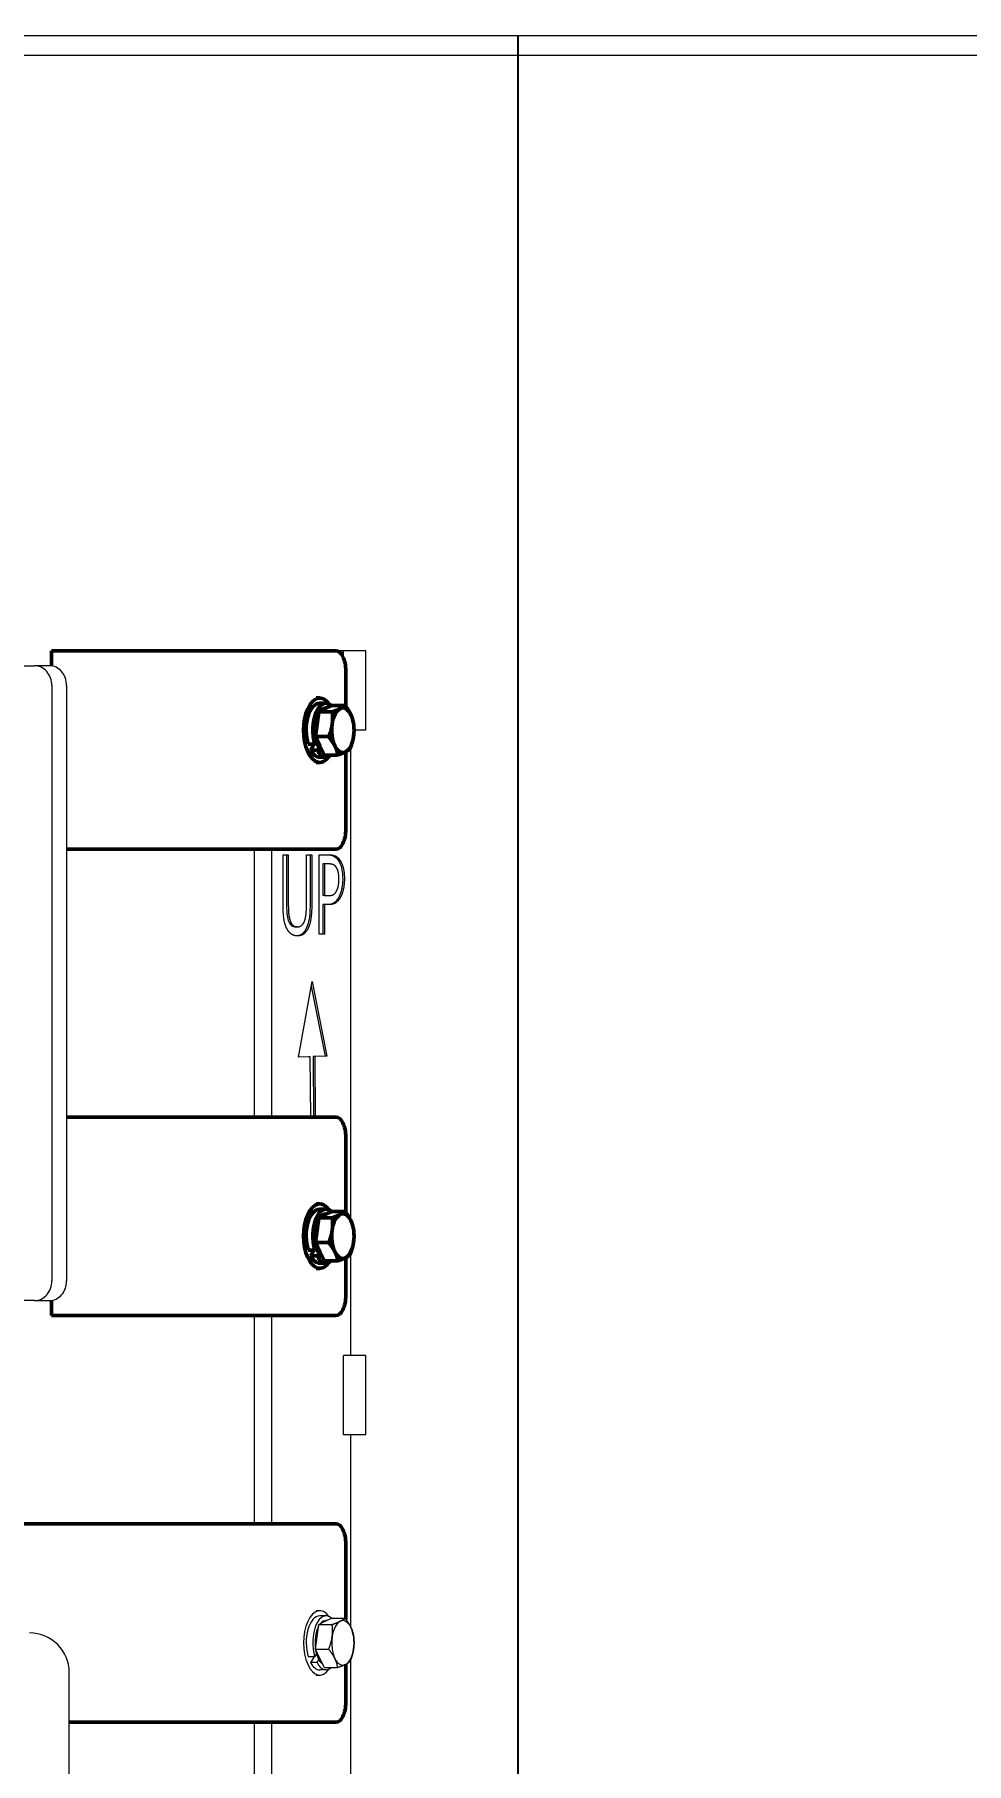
# Model space of a CAD drawing. Header units: inches. Extents: x 17 to 469, y 7 to 301.
# Drawn here: x 353.71 to 365.45, y 94.71 to 116.49 of the extents above; entities that cross this region are included whole.
import ezdxf

# ---------------------------------------------------------------- set-up
doc = ezdxf.new("R2010")
doc.units = ezdxf.units.IN
doc.header["$LTSCALE"] = 14
doc.header["$MEASUREMENT"] = 0
doc.layers.add('Dimension (ANSI)', color=7, linetype='Continuous', lineweight=25)
doc.layers.add('Visible (ANSI)', color=7, linetype='Continuous', lineweight=50)
doc.styles.add('MEMCOR Medium', font='arial.ttf')
doc.dimstyles.new('Default (ANSI)', dxfattribs={"dimscale": 14, "dimtxt": 0.15, "dimasz": 0.098425, "dimexe": 0.125, "dimexo": 0.0625, "dimgap": 0.031496, "dimtad": 0, "dimtih": 1, "dimtoh": 1, "dimdec": 4, "dimrnd": 1e-08, "dimzin": 3, "dimdsep": 46, "dimlunit": 5, "dimtxsty": 'MEMCOR Medium', "dimcen": 0.09, "dimdle": 0.393701, "dimclrd": 256, "dimclre": 256, "dimclrt": 256, "dimadec": 0, "dimazin": 1, "dimtfac": 0.8, "dimtofl": 0, "dimtmove": 0, "dimatfit": 3, "dimfxl": 1, "dimfrac": 1, "dimtolj": 1, "dimtzin": 4, "dimlwd": -1, "dimlwe": -1, "dimarcsym": 0})

# ---------------------------------------------------------------- blocks, each defined once
blk = doc.blocks.new('*D28')
at = {"layer": 'Defpoints', "color": 0, "transparency": 16777216}
for p in [(299.504, 132.744), (359.226, 132.744), (339.567, 40.229)]:
    blk.add_point(p, dxfattribs=at)
at = {"layer": 'Dimension (ANSI)', "transparency": 16777216}
for p, q in [((358.351, 132.744), (297.754, 132.744)), ((299.504, 131.366), (299.504, 93.646)), ((299.504, 41.607), (299.504, 79.328)), ((338.692, 40.229), (297.754, 40.229))]:
    blk.add_line(p, q, dxfattribs=at)
for points in [[(299.275, 131.366), (299.734, 131.366), (299.504, 132.744)], [(299.275, 41.607), (299.734, 41.607), (299.504, 40.229)]]:
    blk.add_solid(points, dxfattribs=at)
at = {"layer": 'Dimension (ANSI)', "transparency": 16777216, "char_height": 2.1, "attachment_point": 5, "style": 'MEMCOR Medium'}
for s, insert in [('\\A1; \\fArial|b0|i0;92{\\H0.8x;\\S1#2;} in', (299.504, 88.633)), ('\\A1;[2349.9 mm]{\\P\\fArial|b0|i0;SHIPPING HEIGHT\\P\\fArial|b0|i0;REF.}', (299.504, 81.474))]:
    blk.add_mtext(s, dxfattribs=dict(at, insert=insert))

msp = doc.modelspace()

# ---------------------------------------------------------------- linework, layer by layer
at = {"layer": 'Visible (ANSI)', "linetype": 'Continuous', "lineweight": 18}
for p, q in [((373.200873, 116.479368), (338.333585, 116.479368)), ((359.799321, 116.229368), (359.799299, 116.479368)), ((359.799321, 116.479368), (359.799321, 51.479368)), ((359.799321, 116.479368), (359.799321, 116.229368)), ((359.799326, 51.479368), (359.799326, 116.479368)), ((359.802937, 116.479368), (359.802937, 51.479368)), ((359.802942, 51.479368), (359.802942, 116.479368)), ((359.802964, 116.479368), (359.802942, 116.229368)), ((359.802942, 116.229368), (359.802942, 116.479368)), ((359.799321, 116.229368), (339.054446, 116.229368)), ((373.200873, 116.229368), (359.802942, 116.229368)), ((357.603772, 108.729368), (357.508034, 108.729368)), ((357.88414, 108.729368), (357.603772, 108.729368)), ((357.603772, 108.640106), (357.603772, 108.729368)), ((357.88414, 107.729368), (357.88414, 108.729368)), ((342.020148, 108.541868), (353.711491, 108.541868)), ((353.898991, 108.541868), (353.711491, 108.541868)), ((353.927998, 108.291868), (353.927998, 100.791868)), ((354.115498, 108.291868), (354.115498, 100.791868)), ((357.88414, 107.729368), (357.736538, 107.729368)), ((357.697522, 101.548704), (357.697522, 107.523028)), ((356.481016, 102.854368), (356.481016, 106.229368)), ((356.697522, 106.229368), (356.697522, 102.854368)), ((356.842092, 105.535211), (356.842092, 106.159198)), ((356.842092, 106.159198), (356.908542, 106.159198)), ((356.886891, 106.159198), (356.886891, 105.535211)), ((356.908542, 106.159198), (356.908542, 105.535211)), ((357.137472, 105.53197), (357.137472, 106.159198)), ((357.137472, 106.159198), (357.203923, 106.159198)), ((357.182272, 106.159198), (357.182272, 105.535211)), ((357.203923, 106.159198), (357.203923, 105.535211)), ((357.299142, 105.159198), (357.299142, 106.159198)), ((357.299142, 106.159198), (357.42475, 106.159198)), ((357.365592, 106.044125), (357.343942, 106.044125)), ((357.343942, 106.044125), (357.343942, 105.645422)), ((357.365592, 106.044125), (357.365592, 105.645422)), ((357.420698, 106.044125), (357.365592, 106.044125)), ((357.365592, 105.645422), (357.343942, 105.645422)), ((357.365592, 105.53197), (357.343942, 105.53197)), ((357.343942, 105.53197), (357.343942, 105.159198)), ((357.365592, 105.645422), (357.410973, 105.645422)), ((357.421913, 105.53197), (357.365592, 105.53197)), ((357.365592, 105.53197), (357.365592, 105.159198)), ((357.022805, 105.251581), (357.001154, 105.251581)), ((357.365592, 105.159198), (357.299142, 105.159198)), ((357.037817, 103.609825), (357.207963, 104.562029)), ((357.197647, 104.504295), (357.371041, 103.621101)), ((357.207963, 104.562029), (357.392691, 103.621101)), ((357.185903, 103.615326), (357.037817, 103.609825)), ((357.164253, 103.615326), (357.037962, 103.610635)), ((357.185903, 103.615326), (357.164253, 103.615326)), ((357.190995, 102.854368), (357.185903, 103.615326)), ((357.371041, 103.621101), (357.220897, 103.616908)), ((357.220897, 103.616908), (357.226665, 102.854368)), ((357.242548, 103.616908), (357.220897, 103.616908)), ((357.392691, 103.621101), (357.242548, 103.616908)), ((357.242548, 103.616908), (357.248315, 102.854368)), ((357.392691, 103.621101), (357.371041, 103.621101)), ((357.697522, 99.849368), (357.697522, 101.148028)), ((353.711491, 100.541868), (350.711437, 100.541868)), ((353.711491, 100.541868), (353.898991, 100.541868)), ((356.481016, 97.729368), (356.481016, 100.354368)), ((356.697522, 100.354368), (356.697522, 97.729368)), ((357.88414, 99.849368), (357.603772, 99.849368)), ((357.603772, 98.849368), (357.603772, 99.849368)), ((357.88414, 98.849368), (357.88414, 99.849368)), ((357.88414, 98.849368), (357.603772, 98.849368)), ((357.697522, 96.423704), (357.697522, 98.849368)), ((357.258034, 96.635368), (357.304184, 96.635368)), ((357.38559, 96.569368), (357.304184, 96.569368)), ((357.372629, 96.501707), (357.451247, 96.541676)), ((357.389666, 96.510368), (357.38559, 96.510368)), ((357.451247, 96.541676), (357.618305, 96.541676)), ((357.25001, 96.149429), (357.272011, 96.305583)), ((357.272011, 96.305583), (357.294012, 96.461737)), ((357.294012, 96.461737), (357.372629, 96.501707)), ((357.294012, 96.461737), (357.46107, 96.461737)), ((357.263458, 96.090458), (357.240346, 96.052685)), ((357.25001, 96.149429), (357.417068, 96.149429)), ((357.306626, 96.033244), (357.25001, 96.149429)), ((357.267811, 96.076158), (357.254708, 96.076158)), ((354.148991, 80.354368), (354.148991, 95.854368)), ((357.240346, 96.052685), (357.15894, 96.052685)), ((357.233216, 96.052685), (357.18868, 95.979897)), ((357.270087, 95.979897), (357.18868, 95.979897)), ((357.270087, 95.979897), (357.293198, 96.01767)), ((357.38559, 95.889368), (357.304184, 95.889368)), ((357.363242, 95.91706), (357.306626, 96.033244)), ((357.363242, 95.91706), (357.5303, 95.91706)), ((357.697522, 90.969368), (357.697522, 96.023028)), ((357.258034, 95.823368), (357.304184, 95.823368)), ((356.481016, 81.479368), (356.481016, 95.229368)), ((356.697522, 95.229368), (356.697522, 81.479368))]:
    msp.add_line(p, q, dxfattribs=at)
at = {"layer": 'Visible (ANSI)'}
for p, q in [((353.924847, 108.729368), (353.924847, 108.540079)), ((355.20947, 108.729368), (353.924847, 108.729368)), ((355.20947, 108.729368), (355.807106, 108.729368)), ((357.508034, 108.729368), (355.807106, 108.729368)), ((357.633034, 108.02361), (357.633034, 108.479368)), ((357.258034, 108.135368), (357.304184, 108.135368)), ((357.38559, 108.069368), (357.304184, 108.069368)), ((357.272011, 107.805583), (357.294012, 107.961737)), ((357.294012, 107.961737), (357.372629, 108.001707)), ((357.294012, 107.961737), (357.46107, 107.961737)), ((357.372629, 108.001707), (357.451247, 108.041676)), ((357.389666, 108.010368), (357.38559, 108.010368)), ((357.451247, 108.041676), (357.618305, 108.041676)), ((357.25001, 107.649429), (357.272011, 107.805583)), ((357.25001, 107.649429), (357.417068, 107.649429)), ((357.306626, 107.533244), (357.25001, 107.649429)), ((357.240346, 107.552685), (357.15894, 107.552685)), ((357.233216, 107.552685), (357.18868, 107.479897)), ((357.270087, 107.479897), (357.18868, 107.479897)), ((357.263458, 107.590458), (357.240346, 107.552685)), ((357.267811, 107.576158), (357.254708, 107.576158)), ((357.270087, 107.479897), (357.293198, 107.51767)), ((357.363242, 107.41706), (357.306626, 107.533244)), ((357.363242, 107.41706), (357.5303, 107.41706)), ((357.633034, 106.479368), (357.633034, 107.458251)), ((357.258034, 107.323368), (357.304184, 107.323368)), ((357.38559, 107.389368), (357.304184, 107.389368)), ((354.115498, 106.229368), (355.20947, 106.229368)), ((355.807106, 106.229368), (355.20947, 106.229368)), ((355.807106, 106.229368), (357.508034, 106.229368)), ((355.20947, 102.854368), (354.115498, 102.854368)), ((355.20947, 102.854368), (355.807106, 102.854368)), ((357.508034, 102.854368), (355.807106, 102.854368)), ((357.633034, 101.64861), (357.633034, 102.604368)), ((357.258034, 101.760368), (357.304184, 101.760368)), ((357.272011, 101.430583), (357.294012, 101.586737)), ((357.294012, 101.586737), (357.372629, 101.626707)), ((357.294012, 101.586737), (357.46107, 101.586737)), ((357.38559, 101.694368), (357.304184, 101.694368)), ((357.372629, 101.626707), (357.451247, 101.666676)), ((357.389666, 101.635368), (357.38559, 101.635368)), ((357.451247, 101.666676), (357.618305, 101.666676)), ((357.25001, 101.274429), (357.272011, 101.430583)), ((357.240346, 101.177685), (357.15894, 101.177685)), ((357.233216, 101.177685), (357.18868, 101.104897)), ((357.270087, 101.104897), (357.18868, 101.104897)), ((357.263458, 101.215458), (357.240346, 101.177685)), ((357.25001, 101.274429), (357.417068, 101.274429)), ((357.306626, 101.158244), (357.25001, 101.274429)), ((357.267811, 101.201158), (357.254708, 101.201158)), ((357.270087, 101.104897), (357.293198, 101.14267)), ((357.363242, 101.04206), (357.306626, 101.158244)), ((357.633034, 100.604368), (357.633034, 101.083251)), ((357.258034, 100.948368), (357.304184, 100.948368)), ((357.38559, 101.014368), (357.304184, 101.014368)), ((357.363242, 101.04206), (357.5303, 101.04206)), ((353.924847, 100.543657), (353.924847, 100.354368)), ((353.924847, 100.354368), (355.20947, 100.354368)), ((355.807106, 100.354368), (355.20947, 100.354368)), ((355.807106, 100.354368), (357.508034, 100.354368)), ((355.20947, 97.729368), (353.465853, 97.729368)), ((355.20947, 97.729368), (355.807106, 97.729368)), ((357.508034, 97.729368), (355.807106, 97.729368)), ((357.633034, 96.52361), (357.633034, 97.479368)), ((357.633034, 95.479368), (357.633034, 95.958251)), ((354.148991, 95.229368), (355.20947, 95.229368)), ((355.807106, 95.229368), (355.20947, 95.229368)), ((355.807106, 95.229368), (357.508034, 95.229368))]:
    msp.add_line(p, q, dxfattribs=at)
at = {"layer": 'Visible (ANSI)', "linetype": 'Continuous', "lineweight": 18}
msp.add_arc((353.648991, 95.854368), 0.5, 0, 90, dxfattribs=at)
at = {"layer": 'Visible (ANSI)'}
for centre, major_axis, start_param, end_param in [((357.508034, 108.479368), (0, 0.25), 4.71238898, 6.283185307), ((357.304184, 107.729368), (0, -0.406), 2.53151287, 6.893265091), ((357.304184, 107.729368), (0, 0.34), 0, 2.117244484), ((357.38559, 107.729368), (0, 0.34), 5.876794941, 8.400429791), ((357.38559, 107.729368), (0, 0.281), 0.744469658, 1.8477891), ((357.38559, 107.729368), (0, 0.281), 0, 0.525385983), ((357.596038, 107.729368), (0, 0.281), 0.248931828, 1.296129379), ((357.596038, 107.729368), (0, 0.281), 5.484919584, 6.532117135), ((357.596038, 107.729368), (0, 0.281), 4.437722032, 5.484919584), ((357.38559, 107.729368), (0, -0.281), 5.010649984, 5.959189183), ((357.596038, 107.729368), (0, -0.281), 4.437722032, 5.484919584), ((357.596038, 107.729368), (0, -0.281), 0.248931828, 1.296129379), ((357.304184, 107.729368), (0, -0.34), 5.536195897, 6.283185307), ((357.38559, 107.729368), (0, -0.34), 5.536195897, 6.689575673), ((357.596038, 107.729368), (0, -0.281), 5.484919584, 6.532117135), ((357.508034, 106.479368), (0, -0.25), 0, 1.570796327), ((357.508034, 102.604368), (0, 0.25), 4.71238898, 6.283185307), ((357.304184, 101.354368), (0, -0.406), 2.53151287, 6.893265091), ((357.304184, 101.354368), (0, 0.34), 0, 2.117244484), ((357.38559, 101.354368), (0, 0.34), 5.876794941, 8.400429791), ((357.38559, 101.354368), (0, 0.281), 0.744469658, 1.8477891), ((357.38559, 101.354368), (0, 0.281), 0, 0.525385983), ((357.596038, 101.354368), (0, 0.281), 0.248931828, 1.296129379), ((357.596038, 101.354368), (0, 0.281), 5.484919584, 6.532117135), ((357.596038, 101.354368), (0, 0.281), 4.437722032, 5.484919584), ((357.596038, 101.354368), (0, -0.281), 4.437722032, 5.484919584), ((357.304184, 101.354368), (0, -0.34), 5.536195897, 6.283185307), ((357.38559, 101.354368), (0, -0.281), 5.010649984, 5.959189183), ((357.38559, 101.354368), (0, -0.34), 5.536195897, 6.689575673), ((357.596038, 101.354368), (0, -0.281), 5.484919584, 6.532117135), ((357.596038, 101.354368), (0, -0.281), 0.248931828, 1.296129379), ((357.508034, 100.604368), (0, -0.25), 0, 1.570796327), ((357.508034, 97.479368), (0, 0.25), 4.71238898, 6.283185307), ((357.508034, 95.479368), (0, -0.25), 0, 1.570796327)]:
    msp.add_ellipse(centre, major_axis=major_axis, ratio=0.5, start_param=start_param, end_param=end_param, dxfattribs=at)
at = {"layer": 'Visible (ANSI)', "linetype": 'Continuous', "lineweight": 18}
for centre, major_axis, ratio, start_param, end_param in [((353.711491, 108.291868), (0, 0.25), 0.866025404, 4.71238898, 6.283185307), ((353.898991, 108.291868), (0, 0.25), 0.866025404, 4.71238898, 6.283185307), ((353.711491, 100.791868), (0, -0.25), 0.866025404, 0, 1.570796327), ((353.898991, 100.791868), (0, -0.25), 0.866025404, 0, 1.570796327), ((357.304184, 96.229368), (0, -0.406), 0.5, 2.53151287, 6.893265091), ((357.304184, 96.229368), (0, 0.34), 0.5, 0, 2.117244484), ((357.38559, 96.229368), (0, 0.34), 0.5, 5.876794941, 8.400429791), ((357.38559, 96.229368), (0, 0.281), 0.5, 0, 0.525385983), ((357.596038, 96.229368), (0, 0.281), 0.5, 5.484919584, 6.532117135), ((357.38559, 96.229368), (0, 0.281), 0.5, 0.744469658, 1.8477891), ((357.596038, 96.229368), (0, -0.281), 0.5, 4.437722032, 5.484919584), ((357.596038, 96.229368), (0, 0.281), 0.5, 0.248931828, 1.296129379), ((357.596038, 96.229368), (0, 0.281), 0.5, 4.437722032, 5.484919584), ((357.38559, 96.229368), (0, -0.281), 0.5, 5.010649984, 5.959189183), ((357.596038, 96.229368), (0, -0.281), 0.5, 0.248931828, 1.296129379), ((357.304184, 96.229368), (0, -0.34), 0.5, 5.536195897, 6.283185307), ((357.38559, 96.229368), (0, -0.34), 0.5, 5.536195897, 6.689575673), ((357.596038, 96.229368), (0, -0.281), 0.5, 5.484919584, 6.532117135)]:
    msp.add_ellipse(centre, major_axis=major_axis, ratio=ratio, start_param=start_param, end_param=end_param, dxfattribs=at)
at = {"layer": 'Visible (ANSI)'}
for points in [[(357.460804, 107.805583), (357.471015, 107.878054), (357.46107, 107.961737)], [(357.46107, 107.961737), (357.524937, 107.983157), (357.561423, 108.001707)], [(357.561423, 108.001707), (357.597909, 108.020257), (357.618305, 108.041676)], [(357.618305, 108.041676), (357.670381, 107.979413), (357.696656, 107.925492)], [(357.696656, 107.925492), (357.722932, 107.871571), (357.731537, 107.809308)], [(357.417068, 107.649429), (357.450594, 107.733111), (357.460804, 107.805583)], [(357.495419, 107.533244), (357.469144, 107.587166), (357.417068, 107.649429)], [(357.731271, 107.653153), (357.72106, 107.580682), (357.687535, 107.496999)], [(357.731537, 107.809308), (357.741482, 107.725625), (357.731271, 107.653153)], [(357.5303, 107.41706), (357.521695, 107.479323), (357.495419, 107.533244)], [(357.630653, 107.45703), (357.594166, 107.43848), (357.5303, 107.41706)], [(357.687535, 107.496999), (357.667139, 107.47558), (357.630653, 107.45703)], [(357.460804, 101.430583), (357.471015, 101.503054), (357.46107, 101.586737)], [(357.46107, 101.586737), (357.524937, 101.608157), (357.561423, 101.626707)], [(357.561423, 101.626707), (357.597909, 101.645257), (357.618305, 101.666676)], [(357.618305, 101.666676), (357.670381, 101.604413), (357.696656, 101.550492)], [(357.696656, 101.550492), (357.722932, 101.496571), (357.731537, 101.434308)], [(357.417068, 101.274429), (357.450594, 101.358111), (357.460804, 101.430583)], [(357.731537, 101.434308), (357.741482, 101.350625), (357.731271, 101.278153)], [(357.495419, 101.158244), (357.469144, 101.212166), (357.417068, 101.274429)], [(357.5303, 101.04206), (357.521695, 101.104323), (357.495419, 101.158244)], [(357.630653, 101.08203), (357.594166, 101.06348), (357.5303, 101.04206)], [(357.687535, 101.121999), (357.667139, 101.10058), (357.630653, 101.08203)], [(357.731271, 101.278153), (357.72106, 101.205682), (357.687535, 101.121999)]]:
    msp.add_rational_spline(points, [1, 1.0379548493, 1], degree=2, dxfattribs=at)
at = {"layer": 'Visible (ANSI)', "linetype": 'Continuous', "lineweight": 18}
for points, knots in [([(357.403099, 106.159198), (357.423286, 106.159198), (357.454055, 106.156966), (357.500256, 106.134031), (357.518005, 106.118994), (357.533974, 106.0968)], [-0.7255066345, -0.7255066345, -0.7255066345, -0.7255066345, -0.2963664951, -0.2963664951, 0, 0, 0, 0]), ([(357.533974, 106.0968), (357.544932, 106.081872), (357.554694, 106.064284), (357.569787, 106.027455), (357.577561, 106.004895), (357.590796, 105.938466), (357.593537, 105.897874), (357.593537, 105.85774)], [-0.8444770711, -0.8444770711, -0.8444770711, -0.8444770711, -0.5445297246, -0.5445297246, -0.3058237555, -0.3058237555, 0, 0, 0, 0]), ([(357.593537, 105.85774), (357.593537, 105.834056), (357.592381, 105.810586), (357.586839, 105.757937), (357.58238, 105.735524), (357.571996, 105.689162), (357.562338, 105.660328), (357.549776, 105.635698)], [-0.4807015504, -0.4807015504, -0.4807015504, -0.4807015504, -0.3871149581, -0.3871149581, -0.2680978808, -0.2680978808, 0, 0, 0, 0]), ([(356.886891, 105.535211), (356.886891, 105.469552), (356.889802, 105.433595), (356.89467, 105.385776), (356.900124, 105.358422), (356.908366, 105.333429)], [-0.371862003, -0.371862003, -0.371862003, -0.371862003, -0.2281453177, -0.2281453177, 0, 0, 0, 0]), ([(357.182272, 105.535211), (357.182272, 105.495264), (357.181119, 105.454128), (357.173893, 105.361683), (357.16779, 105.330964), (357.157668, 105.284584), (357.14754, 105.255482), (357.13446, 105.230511)], [-0.467674705, -0.467674705, -0.467674705, -0.467674705, -0.3856132751, -0.3856132751, -0.275578199, -0.275578199, 0, 0, 0, 0]), ([(357.549776, 105.635698), (357.541165, 105.618745), (357.531768, 105.603771), (357.511219, 105.577693), (357.500266, 105.566927), (357.476237, 105.548869), (357.449744, 105.53197), (357.400263, 105.53197)], [-2.121990443, -2.121990443, -2.121990443, -2.121990443, -1.442842816, -1.442842816, -0.754099623, -0.754099623, 0, 0, 0, 0]), ([(356.908366, 105.333429), (356.913042, 105.319261), (356.918652, 105.306783), (356.933414, 105.28286), (356.941542, 105.274848), (356.964304, 105.256157), (356.9831, 105.251581), (357.001154, 105.251581)], [-0.4545311978, -0.4545311978, -0.4545311978, -0.4545311978, -0.3744036195, -0.3744036195, -0.2751501522, -0.2751501522, 0, 0, 0, 0]), ([(357.13446, 105.230511), (357.126582, 105.215022), (357.117986, 105.201334), (357.099266, 105.177831), (357.089356, 105.16829), (357.067173, 105.152364), (357.046471, 105.140605), (357.012249, 105.138468)], [-1.621814164, -1.621814164, -1.621814164, -1.621814164, -1.122952591, -1.122952591, -0.623679835, -0.623679835, -0.058634828, -0.058634828, -0.058634828, -0.058634828])]:
    msp.add_open_spline(points, degree=3, knots=knots, dxfattribs=at)
for points in [[(357.42475, 106.159198), (357.46932, 106.159198), (357.531719, 106.130025), (357.555625, 106.0968)], [(357.555625, 106.0968), (357.583583, 106.058712), (357.615187, 105.941208), (357.615187, 105.85774)], [(357.509839, 106.006038), (357.494036, 106.027108), (357.451897, 106.044125), (357.420698, 106.044125)], [(357.5459, 105.853688), (357.5459, 105.905552), (357.528072, 105.981727), (357.509839, 106.006038)], [(357.410973, 105.645422), (357.451492, 105.645422), (357.50133, 105.671354), (357.517537, 105.70539)], [(357.517537, 105.70539), (357.532529, 105.735373), (357.5459, 105.805876), (357.5459, 105.853688)], [(357.615187, 105.85774), (357.615187, 105.79291), (357.592092, 105.676216), (357.571427, 105.635698)], [(356.889904, 105.230511), (356.863566, 105.282375), (356.842092, 105.428242), (356.842092, 105.535211)], [(356.908542, 105.535211), (356.908542, 105.465519), (356.917456, 105.371516), (356.930017, 105.333429)], [(357.115998, 105.333429), (357.128558, 105.371516), (357.137472, 105.464709), (357.137472, 105.53197)], [(357.203923, 105.535211), (357.203923, 105.430673), (357.182853, 105.281565), (357.156111, 105.230511)], [(357.571427, 105.635698), (357.545495, 105.584644), (357.475398, 105.53197), (357.421913, 105.53197)], [(357.022805, 105.138129), (356.978639, 105.138129), (356.912999, 105.18432), (356.889904, 105.230511)], [(356.930017, 105.333429), (356.943388, 105.29291), (356.989579, 105.251581), (357.022805, 105.251581)], [(357.022805, 105.251581), (357.054004, 105.251581), (357.102626, 105.29291), (357.115998, 105.333429)], [(357.156111, 105.230511), (357.132205, 105.18351), (357.068996, 105.138129), (357.022805, 105.138129)]]:
    msp.add_open_spline(points, degree=2, dxfattribs=at)
for points in [[(357.561423, 96.501707), (357.597909, 96.520257), (357.618305, 96.541676)], [(357.618305, 96.541676), (357.670381, 96.479413), (357.696656, 96.425492)], [(357.417068, 96.149429), (357.450594, 96.233111), (357.460804, 96.305583)], [(357.460804, 96.305583), (357.471015, 96.378054), (357.46107, 96.461737)], [(357.46107, 96.461737), (357.524937, 96.483157), (357.561423, 96.501707)], [(357.696656, 96.425492), (357.722932, 96.371571), (357.731537, 96.309308)], [(357.731537, 96.309308), (357.741482, 96.225625), (357.731271, 96.153153)], [(357.495419, 96.033244), (357.469144, 96.087166), (357.417068, 96.149429)], [(357.731271, 96.153153), (357.72106, 96.080682), (357.687535, 95.996999)], [(357.5303, 95.91706), (357.521695, 95.979323), (357.495419, 96.033244)], [(357.630653, 95.95703), (357.594166, 95.93848), (357.5303, 95.91706)], [(357.687535, 95.996999), (357.667139, 95.97558), (357.630653, 95.95703)]]:
    msp.add_rational_spline(points, [1, 1.0379548493, 1], degree=2, dxfattribs=at)

# ---------------------------------------------------------------- dimensions: what is measured, and where the dimension line sits
at = {"layer": 'Dimension (ANSI)'}
dim = msp.add_linear_dim(base=(299.504219, 132.744368), p1=(339.566564, 40.229368), p2=(359.226131, 132.744368), angle=90, text=' \\fArial|b0|i0;<> in\\X[2349.9 mm]{\\P\\fArial|b0|i0;SHIPPING HEIGHT\\P\\fArial|b0|i0;REF.}', dimstyle='Default (ANSI)', override={"dimgap": 0.031496, "dimdec": 4, "dimpost": '', "dimtol": 0, "dimlim": 0, "dimtp": 0, "dimtm": 0, "dimtdec": 2, "dimatfit": 1}, dxfattribs=at)
dim.commit()
dim.dimension.update_dxf_attribs({"geometry": '*D28', "text_midpoint": (299.504219, 86.486868), "dimtype": 160})

doc.saveas('drawing.dxf')
